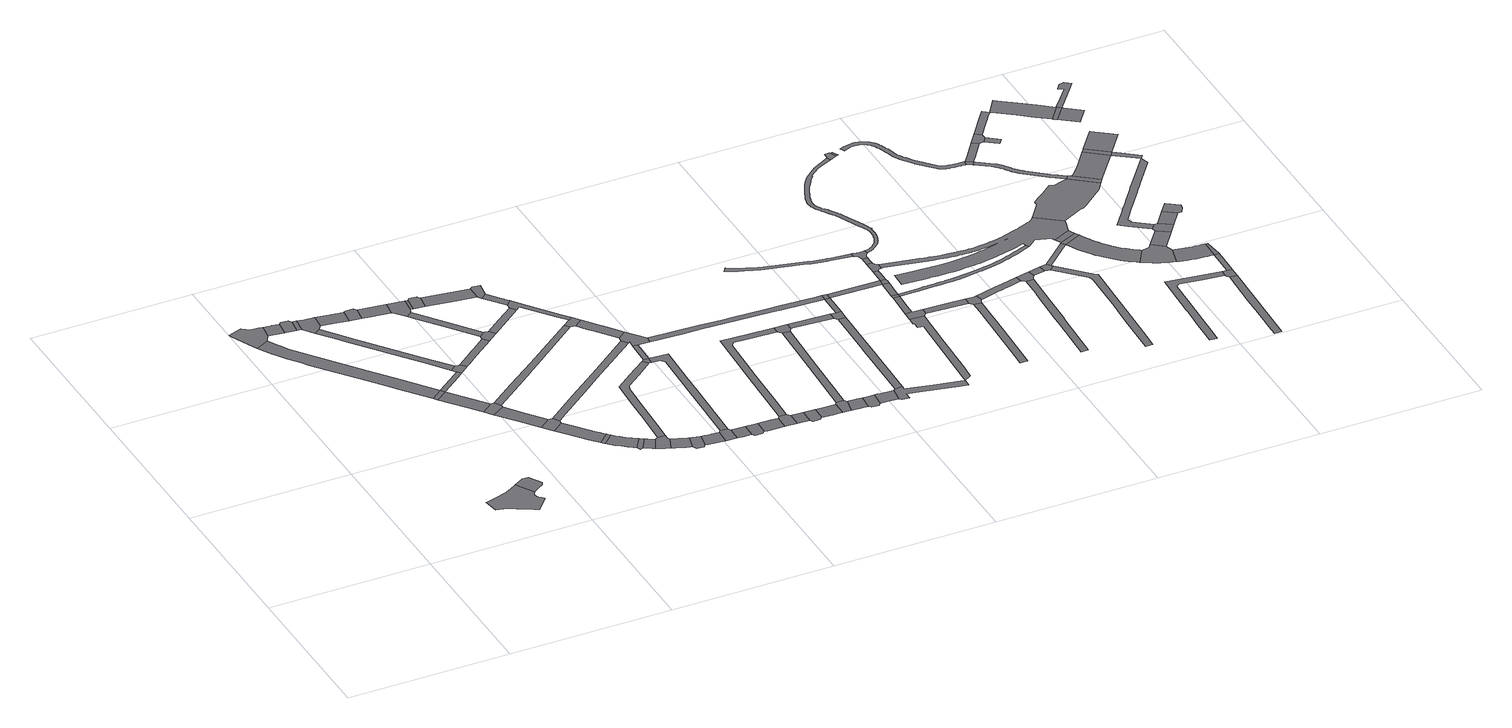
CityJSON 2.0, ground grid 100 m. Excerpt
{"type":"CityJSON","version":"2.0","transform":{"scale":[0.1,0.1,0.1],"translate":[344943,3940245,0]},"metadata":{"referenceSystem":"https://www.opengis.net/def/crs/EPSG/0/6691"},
"CityObjects":{
"road1":{"type":"Road","geometry":[{"type":"MultiSurface","lod":"1","boundaries":[[[0,1,2,3,4,5,6,7,8,9,10,11,12,13,14,15,16,17,18,19,20,21,22,23,24,25,26,27,28,29,30,31,32,33,34,35,36,37,38,39,40,41,42,43,44,45,46,47,48,49,50,51,52,53]]]}]},
"road2":{"type":"Road","geometry":[{"type":"MultiSurface","lod":"1","boundaries":[[[54,55,56,57,58,59,60,61,62,63,64,65,66]]]}]},
"road3":{"type":"Road","attributes":{"RoadStructureAttribute.sectionType":"1"},"geometry":[{"type":"MultiSurface","lod":"1","boundaries":[[[67,68,46,45,69,70,71]]]}]},
"road4":{"type":"Road","attributes":{"RoadStructureAttribute.sectionType":"1"},"geometry":[{"type":"MultiSurface","lod":"1","boundaries":[[[72,73,66,65,74,75]]]}]},
"road5":{"type":"Road","attributes":{"RoadStructureAttribute.sectionType":"1"},"geometry":[{"type":"MultiSurface","lod":"1","boundaries":[[[76,77,78,79,80,81,82,83,84,85,86,64,63,87,88,89,90,91,92,93,94,95,96,97,98,99,100,101]]]}]},
"road6":{"type":"Road","geometry":[{"type":"MultiSurface","lod":"1","boundaries":[[[102,103,75,74,104,105,106]]]}]},
"road7":{"type":"Road","attributes":{"RoadStructureAttribute.sectionType":"1"},"geometry":[{"type":"MultiSurface","lod":"1","boundaries":[[[105,107,108,106]]]}]},
"road8":{"type":"Road","geometry":[{"type":"MultiSurface","lod":"1","boundaries":[[[107,109,110,111,112,113,114,108]]]}]},
"road9":{"type":"Road","geometry":[{"type":"MultiSurface","lod":"1","boundaries":[[[101,100,115,116]]]}]},
"road10":{"type":"Road","attributes":{"RoadStructureAttribute.sectionType":"1"},"geometry":[{"type":"MultiSurface","lod":"1","boundaries":[[[115,117,118,119,120,116]]]}]},
"road11":{"type":"Road","attributes":{"RoadStructureAttribute.sectionType":"1"},"geometry":[{"type":"MultiSurface","lod":"1","boundaries":[[[121,122,113,112,123,124]]]}]},
"road12":{"type":"Road","attributes":{"RoadStructureAttribute.sectionType":"1"},"geometry":[{"type":"MultiSurface","lod":"1","boundaries":[[[125,126,127,128,129,130,131,132,133,134,135,136,137,110,109]]]}]},
"road13":{"type":"Road","geometry":[{"type":"MultiSurface","lod":"1","boundaries":[[[119,118,138,139,140,141]]]}]},
"road14":{"type":"Road","attributes":{"RoadStructureAttribute.sectionType":"1"},"geometry":[{"type":"MultiSurface","lod":"1","boundaries":[[[142,101,116,143,144,145,146]]]}]},
"road15":{"type":"Road","attributes":{"RoadStructureAttribute.sectionType":"1"},"geometry":[{"type":"MultiSurface","lod":"1","boundaries":[[[138,147,148,149,150,139]]]}]},
"road16":{"type":"Road","geometry":[{"type":"MultiSurface","lod":"1","boundaries":[[[151,152,121,124,153,154]]]}]},
"road17":{"type":"Road","geometry":[{"type":"MultiSurface","lod":"1","boundaries":[[[155,156,149,148,157,158,159]]]}]},
"road18":{"type":"Road","geometry":[{"type":"MultiSurface","lod":"1","boundaries":[[[145,160,161,162,163,131,130,146]]]}]},
"road19":{"type":"Road","attributes":{"RoadStructureAttribute.sectionType":"1"},"geometry":[{"type":"MultiSurface","lod":"1","boundaries":[[[153,164,165,166,167,154]]]}]},
"road20":{"type":"Road","attributes":{"RoadStructureAttribute.sectionType":"1"},"geometry":[{"type":"MultiSurface","lod":"1","boundaries":[[[158,168,169,170,171,172,173,174,175,176,177,178,179,180,181,182,159]]]}]},
"road21":{"type":"Road","geometry":[{"type":"MultiSurface","lod":"1","boundaries":[[[174,183,184,185,186,175]]]}]},
"road22":{"type":"Road","geometry":[{"type":"MultiSurface","lod":"1","boundaries":[[[187,188,166,165,189,190,191]]]}]},
"road23":{"type":"Road","attributes":{"RoadStructureAttribute.sectionType":"1"},"geometry":[{"type":"MultiSurface","lod":"1","boundaries":[[[184,192,193,194,195,196,197,198,199,200,201,202,203,204,185]]]}]},
"road24":{"type":"Road","attributes":{"RoadStructureAttribute.sectionType":"1"},"geometry":[{"type":"MultiSurface","lod":"1","boundaries":[[[161,205,206,207,208,209,210,211,212,213,162]]]}]},
"road25":{"type":"Road","attributes":{"RoadStructureAttribute.sectionType":"1"},"geometry":[{"type":"MultiSurface","lod":"1","boundaries":[[[214,188,187,215]]]}]},
"road26":{"type":"Road","geometry":[{"type":"MultiSurface","lod":"1","boundaries":[[[216,217,218,198,197,219,220]]]}]},
"road27":{"type":"Road","attributes":{"RoadStructureAttribute.sectionType":"1"},"geometry":[{"type":"MultiSurface","lod":"1","boundaries":[[[190,221,222,223,224,225,226,227,191]]]}]},
"road28":{"type":"Road","attributes":{"RoadStructureAttribute.sectionType":"1"},"geometry":[{"type":"MultiSurface","lod":"1","boundaries":[[[228,229,230,231,232,217,216]]]}]},
"road29":{"type":"Road","geometry":[{"type":"MultiSurface","lod":"1","boundaries":[[[233,234,235,236,237,238,239,214,215]]]}]},
"road30":{"type":"Road","geometry":[{"type":"MultiSurface","lod":"1","boundaries":[[[240,241,242,231,230,243,244,245,246,247]]]}]},
"road31":{"type":"Road","attributes":{"RoadStructureAttribute.sectionType":"1"},"geometry":[{"type":"MultiSurface","lod":"1","boundaries":[[[248,249,250,251,252,253,254,255,256,141,140]]]}]},
"road32":{"type":"Road","geometry":[{"type":"MultiSurface","lod":"1","boundaries":[[[257,224,223,210,209,258,259,260]]]}]},
"road33":{"type":"Road","attributes":{"RoadStructureAttribute.sectionType":"1"},"geometry":[{"type":"MultiSurface","lod":"1","boundaries":[[[246,261,262,263,264,265,266,267,268,269,270,271,247]]]}]},
"road34":{"type":"Road","attributes":{"RoadStructureAttribute.sectionType":"1"},"geometry":[{"type":"MultiSurface","lod":"1","boundaries":[[[272,235,234,273,274,275]]]}]},
"road35":{"type":"Road","attributes":{"RoadStructureAttribute.sectionType":"1"},"geometry":[{"type":"MultiSurface","lod":"1","boundaries":[[[276,277,278,279,280,156,155,281,282,283,284,285,286,287,288,289]]]}]},
"road36":{"type":"Road","geometry":[{"type":"MultiSurface","lod":"1","boundaries":[[[265,290,291,292,293,294,295,296,266]]]}]},
"road37":{"type":"Road","attributes":{"RoadStructureAttribute.sectionType":"1"},"geometry":[{"type":"MultiSurface","lod":"1","boundaries":[[[259,297,298,299,260]]]}]},
"road38":{"type":"Road","attributes":{"RoadStructureAttribute.sectionType":"1"},"geometry":[{"type":"MultiSurface","lod":"1","boundaries":[[[300,301,302,303,304,294,293,305,306,307,308,309,310]]]}]},
"road39":{"type":"Road","attributes":{"RoadStructureAttribute.sectionType":"1"},"geometry":[{"type":"MultiSurface","lod":"1","boundaries":[[[311,312,313,314,315,316,317,242,241,318,319,320,321,322,323,324]]]}]},
"road40":{"type":"Road","geometry":[{"type":"MultiSurface","lod":"1","boundaries":[[[274,325,326,327,328,275]]]}]},
"road41":{"type":"Road","geometry":[{"type":"MultiSurface","lod":"1","boundaries":[[[329,330,331,332,326,325,333,334,335]]]}]},
"road42":{"type":"Road","geometry":[{"type":"MultiSurface","lod":"1","boundaries":[[[336,337,338,300,310,339]]]}]},
"road43":{"type":"Road","attributes":{"RoadStructureAttribute.sectionType":"1"},"geometry":[{"type":"MultiSurface","lod":"1","boundaries":[[[340,341,342,343,336,339]]]}]},
"road44":{"type":"Road","attributes":{"RoadStructureAttribute.sectionType":"1"},"geometry":[{"type":"MultiSurface","lod":"1","boundaries":[[[298,297,344,345,346,347,348,349,329,335]]]}]},
"road45":{"type":"Road","geometry":[{"type":"MultiSurface","lod":"1","boundaries":[[[350,347,346,253,252,351]]]}]},
"road46":{"type":"Road","attributes":{"RoadStructureAttribute.sectionType":"1"},"geometry":[{"type":"MultiSurface","lod":"1","boundaries":[[[352,353,354,355,338,337,356,357,358,359,360]]]}]},
"road47":{"type":"Road","geometry":[{"type":"MultiSurface","lod":"1","boundaries":[[[361,362,363,342,341,364]]]}]},
"road48":{"type":"Road","geometry":[{"type":"MultiSurface","lod":"1","boundaries":[[[360,359,365,311,324]]]}]},
"road49":{"type":"Road","attributes":{"RoadStructureAttribute.sectionType":"1"},"geometry":[{"type":"MultiSurface","lod":"1","boundaries":[[[366,367,368,369,370,371,372,350,351]]]}]},
"road50":{"type":"Road","attributes":{"RoadStructureAttribute.sectionType":"1"},"geometry":[{"type":"MultiSurface","lod":"1","boundaries":[[[373,374,375,365,359]]]}]},
"road51":{"type":"Road","attributes":{"RoadStructureAttribute.sectionType":"1"},"geometry":[{"type":"MultiSurface","lod":"1","boundaries":[[[376,377,378,379,363,362]]]}]},
"road52":{"type":"Road","geometry":[{"type":"MultiSurface","lod":"1","boundaries":[[[288,380,374,373,381,382,369,368,289]]]}]},
"road53":{"type":"Road","geometry":[{"type":"MultiSurface","lod":"1","boundaries":[[[378,377,383,384,385,386]]]}]},
"road54":{"type":"Road","attributes":{"RoadStructureAttribute.sectionType":"1"},"geometry":[{"type":"MultiSurface","lod":"1","boundaries":[[[387,384,383,388]]]}]},
"road55":{"type":"Road","geometry":[{"type":"MultiSurface","lod":"1","boundaries":[[[389,387,388,390,391,392]]]}]},
"road56":{"type":"Road","attributes":{"RoadStructureAttribute.sectionType":"1"},"geometry":[{"type":"MultiSurface","lod":"1","boundaries":[[[393,394,395,396,397,398,389,392]]]}]},
"road57":{"type":"Road","attributes":{"RoadStructureAttribute.sectionType":"1"},"geometry":[{"type":"MultiSurface","lod":"1","boundaries":[[[385,399,400,401,402,403,404,405,406,407,408,409,386]]]}]},
"road58":{"type":"Road","attributes":{"RoadStructureAttribute.sectionType":"1"},"geometry":[{"type":"MultiSurface","lod":"1","boundaries":[[[396,395,410,411,412,413,414]]]}]},
"road59":{"type":"Road","geometry":[{"type":"MultiSurface","lod":"1","boundaries":[[[415,416,417,412,411,418,419,420,421,422]]]}]},
"road60":{"type":"Road","attributes":{"RoadStructureAttribute.sectionType":"1"},"geometry":[{"type":"MultiSurface","lod":"1","boundaries":[[[413,423,424,425,426,414]]]}]},
"road61":{"type":"Road","geometry":[{"type":"MultiSurface","lod":"1","boundaries":[[[427,428,429,422,421,430,431]]]}]},
"road62":{"type":"Road","geometry":[{"type":"MultiSurface","lod":"1","boundaries":[[[432,433,434,435,436,437,438,382,381,439,440,441,442,443,444,445]]]}]},
"road63":{"type":"Road","geometry":[{"type":"MultiSurface","lod":"1","boundaries":[[[446,447,448,449,450,428,427,451,452,453,454,455,456]]]}]},
"road64":{"type":"Road","geometry":[{"type":"MultiSurface","lod":"1","boundaries":[[[405,404,425,424,457,458]]]}]},
"road65":{"type":"Road","attributes":{"RoadStructureAttribute.sectionType":"1"},"geometry":[{"type":"MultiSurface","lod":"1","boundaries":[[[459,458,457,460,461,462]]]}]},
"road66":{"type":"Road","attributes":{"RoadStructureAttribute.sectionType":"1"},"geometry":[{"type":"MultiSurface","lod":"1","boundaries":[[[463,464,465,466,467,468,469,470,471]]]}]},
"road67":{"type":"Road","attributes":{"RoadStructureAttribute.sectionType":"1"},"geometry":[{"type":"MultiSurface","lod":"1","boundaries":[[[472,473,474,475,476,467,466,456,455,477,478,479,480,481,482,483]]]}]},
"road68":{"type":"Road","geometry":[{"type":"MultiSurface","lod":"1","boundaries":[[[461,471,470,484,485,462]]]}]},
"road69":{"type":"Road","geometry":[{"type":"MultiSurface","lod":"1","boundaries":[[[444,486,487,445]]]}]},
"road70":{"type":"Road","attributes":{"RoadStructureAttribute.sectionType":"1"},"geometry":[{"type":"MultiSurface","lod":"1","boundaries":[[[488,489,490,491,492,493,494,495,496,497,498,499,500,501,502,503,504,505,506,507,508,509,510,511,512,513,514,515,516,517,518,519,520,521,522,523,524,525,526,527,528,529,530,531,532]]]}]},
"road71":{"type":"Road","attributes":{"RoadStructureAttribute.sectionType":"1"},"geometry":[{"type":"MultiSurface","lod":"1","boundaries":[[[533,534,535,536,537,538,539,540,472,541,542,543,544,545]]]}]},
"road72":{"type":"Road","attributes":{"RoadStructureAttribute.sectionType":"1"},"geometry":[{"type":"MultiSurface","lod":"1","boundaries":[[[484,486,546,547,548,549,550,487,486,444,485]]]}]},
"road73":{"type":"Road","geometry":[{"type":"MultiSurface","lod":"1","boundaries":[[[551,552,545,544,553,554,555,556,557]]]}]},
"road74":{"type":"Road","attributes":{"RoadStructureAttribute.sectionType":"1"},"geometry":[{"type":"MultiSurface","lod":"1","boundaries":[[[558,559,560,561,557,556]]]}]},
"road75":{"type":"Road","geometry":[{"type":"MultiSurface","lod":"1","boundaries":[[[562,560,559,563]]]}]},
"road76":{"type":"Road","attributes":{"RoadStructureAttribute.sectionType":"1"},"geometry":[{"type":"MultiSurface","lod":"1","boundaries":[[[564,548,562,563]]]}]},
"road77":{"type":"Road","geometry":[{"type":"MultiSurface","lod":"1","boundaries":[[[549,548,564,565,566]]]}]},
"road78":{"type":"Road","attributes":{"RoadStructureAttribute.sectionType":"1"},"geometry":[{"type":"MultiSurface","lod":"1","boundaries":[[[567,568,569,549,566]]]}]},
"road79":{"type":"Road","geometry":[{"type":"MultiSurface","lod":"1","boundaries":[[[570,571,572,573,569,568,574,575,576,577,578,579,580,581,582,583]]]}]},
"road80":{"type":"Road","attributes":{"RoadStructureAttribute.sectionType":"1"},"geometry":[{"type":"MultiSurface","lod":"1","boundaries":[[[584,583,582,585,586,587,588]]]}]},
"road81":{"type":"Road","attributes":{"RoadStructureAttribute.sectionType":"1"},"geometry":[{"type":"MultiSurface","lod":"1","boundaries":[[[589,554,553,590,591,592,593]]]}]},
"road82":{"type":"Road","geometry":[{"type":"MultiSurface","lod":"1","boundaries":[[[587,594,595,596,597,598,599,600,601,602,603,604,605,606,607,608,609,610,611,612,613,614,615,488,532,616,617,618,588]]]}]},
"road83":{"type":"Road","attributes":{"RoadStructureAttribute.sectionType":"1"},"geometry":[{"type":"MultiSurface","lod":"1","boundaries":[[[619,620,621,622,623,624,625,626]]]}]},
"road84":{"type":"Road","geometry":[{"type":"MultiSurface","lod":"1","boundaries":[[[627,628,593,592,621,620,629,630]]]}]},
"road85":{"type":"Road","attributes":{"RoadStructureAttribute.sectionType":"1"},"geometry":[{"type":"MultiSurface","lod":"1","boundaries":[[[598,631,632,633,634,635,636,637,638,639,640,641,642,643,644,645,646,647,648,649,650,651,652,653,654,655,656,657,658,659,660,661,662,663,664,665,666,667,668,669,670,671,672,673,674,675,676,677,678,679,680,681,682,683,684,685,686,687,688,689,690,691,692,693,694,695,696,697,698,699,700,701,702,703,704,705,706,707,708,709,710,711,712,713,714,715,716,717,718,719,720,721,722,723,724,725,726,727,728,729,730,731,732,733,734,735,736,737,738,739,740,741,742,743,744,745,746,747,748,749,750,751,752,753,754,755,756,757,758,759,760,761,762,763,764,765,766,767,768,769,770,771,772,773,774,775,776,777,778,779,780,781,782,783,784,785,786,787,788,789,599]]]}]},
"road86":{"type":"Road","attributes":{"RoadStructureAttribute.sectionType":"1"},"geometry":[{"type":"MultiSurface","lod":"1","boundaries":[[[559,790,791,792,793,794,795,796,797,798,799,800,801,802,803,804,805,806,807,808,809,810,811,812,813,814,815,816,817,818,819,820,821,822,823,824,825,826,827,828,829,830,831,832,833,834,835,836,837,838,839,840,841,842,843,844,845,846,847,848,563]]]}]},
"road87":{"type":"Road","attributes":{"RoadStructureAttribute.sectionType":"1"},"geometry":[{"type":"MultiSurface","lod":"1","boundaries":[[[849,850,851,852,853,854,855,856,857,858,627,630]]]}]},
"road88":{"type":"Road","attributes":{"RoadStructureAttribute.sectionType":"1"},"geometry":[{"type":"MultiSurface","lod":"1","boundaries":[[[859,860,861,862,863,864,865,866,867,868,869,870,871]]]}]},
"road89":{"type":"Road","geometry":[{"type":"MultiSurface","lod":"1","boundaries":[[[872,873,874,875,876,877,878,879,880,881,882,883,884,885,886,887,888,889,890,891,892,893,894,895,896,897,898,899,900,901,902,903,904,905,906,907,908,909,910,911,912,913,914,915,916,917,577,576,918,919,920,921,922,923,924,925,926,927,928,929,930,931,932,933,934,935,936,937,938,939,940,941,942,943,944,945,946,947,948,949,950,951,952,953,954,955,956,957,958,959,960,961,962,963,964,965,966,967,968,969,970,971,972,973,974,975,976,977,978,979,980,981,982,983,984,985,986,987,988,989,990,991,992,993,994,995,996,997,998,999,1000,1001,820,819,1002,1003,1004,1005,1006,1007,1008,1009]]]}]},
"road90":{"type":"Road","geometry":[{"type":"MultiSurface","lod":"1","boundaries":[[[1010,855,854,871,870,1011,1012]]]}]},
"road91":{"type":"Road","geometry":[{"type":"MultiSurface","lod":"1","boundaries":[[[1013,1014,1015,1016,1017,1018,1019,1020,1021,1022,1023,1024,1025,704,703,1026,1027,1028,1029,1030]]]}]},
"road92":{"type":"Road","attributes":{"RoadStructureAttribute.sectionType":"1"},"geometry":[{"type":"MultiSurface","lod":"1","boundaries":[[[1026,1031,1032,1033,1027]]]}]},
"road93":{"type":"Road","attributes":{"RoadStructureAttribute.sectionType":"1"},"geometry":[{"type":"MultiSurface","lod":"1","boundaries":[[[1034,1035,1010,1012]]]}]},
"road94":{"type":"Road","attributes":{"RoadStructureAttribute.sectionType":"1"},"geometry":[{"type":"MultiSurface","lod":"1","boundaries":[[[1036,1037,1038,1039,1040,1041,1042,1043,1044,1045,1046,1047,1048,1049,1050,1051,1052,1053]]]}]},
"road95":{"type":"Road","geometry":[{"type":"MultiSurface","lod":"1","boundaries":[[[1035,1034,1043,1042,1054,1055]]]}]},
"road96":{"type":"Road","attributes":{"RoadStructureAttribute.sectionType":"1"},"geometry":[{"type":"MultiSurface","lod":"1","boundaries":[[[1056,1057,1055,1054,1058]]]}]},
"road97":{"type":"Road","attributes":{"RoadStructureAttribute.sectionType":"1"},"geometry":[{"type":"MultiSurface","lod":"1","boundaries":[[[1059,1060,1061,1062,1063,1064,1065,1066,1067,1068,1069,1070,1071,1072,1073,1074,1075,1076,1077,1078,1079,1080,1081,1082,1083,1084,1085,1086,1087,1088,1089,1090,1091,1092,1093,1094,1095,1096,1097,1098,1099,1100,1101,1102,1103,1104,1105,1106,1107,1108,1109,1110,1111,1112,1113,1114,1115,1116,1117,1118,1119,1120,1121,1122,1123,1124,1125,1126,1127,1128,1129,1130,1131,1132,1133,1134,1135,1136,1137,1138,1139,1140,1141,1142,1143,1144,1145,1146,1147,1148,1149,1150,1151,1152,1153,1154,1155,1156,1157,1158,1159,1160,1161,1162,1163,1164,1165,1166,1167,1168,1169,1170,1171,1172,1173,1174,1175]]]}]},
"road98":{"type":"Road","attributes":{"RoadStructureAttribute.sectionType":"1"},"geometry":[{"type":"MultiSurface","lod":"1","boundaries":[[[1007,1006,1176,1177]]]}]},
"road99":{"type":"Road","geometry":[{"type":"MultiSurface","lod":"1","boundaries":[[[1176,1056,1058,1178,1177]]]}]},
"road100":{"type":"Road","attributes":{"RoadStructureAttribute.sectionType":"1"},"geometry":[{"type":"MultiSurface","lod":"1","boundaries":[[[1179,1180,1181,1182,1183,1184,1185,1186,1187,1188,1189,1190,1191,1192,1193,1194,1195,1196,1197,1198,1199,1200,1201,1202,1203,1204,1205,1206,1207,1178,1058]]]}]},
"road101":{"type":"Road","geometry":[{"type":"MultiSurface","lod":"1","boundaries":[[[1208,1209,1210,1211,1059,1175]]]}]},
"road102":{"type":"Road","attributes":{"RoadStructureAttribute.sectionType":"1"},"geometry":[{"type":"MultiSurface","lod":"1","boundaries":[[[1212,1213,1214,1215,1216,1217,1218,1219,1220,1221,1222,1223,1224,1225,1226,1227]]]}]},
"road103":{"type":"Road","attributes":{"RoadStructureAttribute.sectionType":"1"},"geometry":[{"type":"MultiSurface","lod":"1","boundaries":[[[1228,1229,1230,1231,1211,1210]]]}]},
"road104":{"type":"Road","geometry":[{"type":"MultiSurface","lod":"1","boundaries":[[[1232,1193,1192,1233,1234,1235,1236,1237,1238,1239,1240,1241]]]}]},
"road105":{"type":"Road","attributes":{"RoadStructureAttribute.sectionType":"1"},"geometry":[{"type":"MultiSurface","lod":"1","boundaries":[[[1242,1243,1244,1245,1246,1247,1248,1249,1250,1251,1252,1253,1254,1255,1256,1257,1258,1259,1260,1261,1262,1263,1264,1265,1266,1267,872,1009]]]}]},
"road106":{"type":"Road","attributes":{"RoadStructureAttribute.sectionType":"1"},"geometry":[{"type":"MultiSurface","lod":"1","boundaries":[[[1209,1268,1269,1270,1271,1272,1273,1274,1275,1276,1277,1278,1279,1280,1281,1282,1283,1284,1285,1286,1287,1288,1289,1290,1291,1292,1293,1294,1295,1252,1296,1297,1298,1299,1300,1301,1302,1303,1304,1305,1306,1307,1308,1309,1310,1311,1312,1313,1314,1315,1316,1317,1318,1319,1320,1321,1322,1323,1324,1210]]]}]},
"road107":{"type":"Road","geometry":[{"type":"MultiSurface","lod":"1","boundaries":[[[1325,1326,1327,1328,1329,1230,1229]]]}]},
"road108":{"type":"Road","attributes":{"RoadStructureAttribute.sectionType":"1"},"geometry":[{"type":"MultiSurface","lod":"1","boundaries":[[[1330,1331,1332,1333,1334,1335,1336,1337]]]}]},
"road109":{"type":"Road","geometry":[{"type":"MultiSurface","lod":"1","boundaries":[[[1338,1339,1340,1341,1342,1326,1325]]]}]},
"road110":{"type":"Road","attributes":{"RoadStructureAttribute.sectionType":"1"},"geometry":[{"type":"MultiSurface","lod":"1","boundaries":[[[1240,1343,1344,1241]]]}]},
"road111":{"type":"Road","attributes":{"RoadStructureAttribute.sectionType":"1"},"geometry":[{"type":"MultiSurface","lod":"1","boundaries":[[[1345,1346,1347,1348,1349,1350,1351,1352,1353,1354,1355,1356,1357,1358,1359,1360,1361,1362,1363,1364,1365,1366,1367,1239,1238]]]}]},
"road112":{"type":"Road","geometry":[{"type":"MultiSurface","lod":"1","boundaries":[[[1212,1227,1368,1333,1332,1369,1370]]]}]},
"road113":{"type":"Road","attributes":{"RoadStructureAttribute.sectionType":"1"},"geometry":[{"type":"MultiSurface","lod":"1","boundaries":[[[1371,1372,1328,1327,1373,1374,1375,1376,1377,1378,1379]]]}]},
"road114":{"type":"Road","geometry":[{"type":"MultiSurface","lod":"1","boundaries":[[[1344,1343,1380,1381,1382,1383]]]}]},
"road115":{"type":"Road","geometry":[{"type":"MultiSurface","lod":"1","boundaries":[[[1384,1385,1296,1252,1251]]]}]},
"road116":{"type":"Road","attributes":{"RoadStructureAttribute.sectionType":"1"},"geometry":[{"type":"MultiSurface","lod":"1","boundaries":[[[1356,1370,1369,1386,1387]]]}]},
"road117":{"type":"Road","geometry":[{"type":"MultiSurface","lod":"1","boundaries":[[[1388,1357,1356,1387]]]}]},
"road118":{"type":"Road","attributes":{"RoadStructureAttribute.sectionType":"1"},"geometry":[{"type":"MultiSurface","lod":"1","boundaries":[[[1380,1389,1390,1381]]]}]},
"road119":{"type":"Road","attributes":{"RoadStructureAttribute.sectionType":"1"},"geometry":[{"type":"MultiSurface","lod":"1","boundaries":[[[1382,1391,1392,1393,1394,1395,1396,1397,1398,1399,1400,1401,1402,1403,1404,1405,1406,1407,1408,1409,1410,1411,1412,1413,1414,1415,1416,1383]]]}]},
"road120":{"type":"Road","attributes":{"RoadStructureAttribute.sectionType":"1"},"geometry":[{"type":"MultiSurface","lod":"1","boundaries":[[[1417,1418,1419,1420,1421,1422,1423,1424,1425,1385,1384]]]}]},
"road121":{"type":"Road","geometry":[{"type":"MultiSurface","lod":"1","boundaries":[[[1389,1426,1427,1428,1429,1390]]]}]},
"road122":{"type":"Road","attributes":{"RoadStructureAttribute.sectionType":"1"},"geometry":[{"type":"MultiSurface","lod":"1","boundaries":[[[1378,1430,1431,1432,1433,1434,1435,1436,1437,1438,1439]]]}]},
"road123":{"type":"Road","geometry":[{"type":"MultiSurface","lod":"1","boundaries":[[[1440,1419,1418,1441,1442,1443]]]}]},
"road124":{"type":"Road","attributes":{"RoadStructureAttribute.sectionType":"1"},"geometry":[{"type":"MultiSurface","lod":"1","boundaries":[[[1444,1445,1443,1442,1446,1447]]]}]},
"road125":{"type":"Road","attributes":{"RoadStructureAttribute.sectionType":"1"},"geometry":[{"type":"MultiSurface","lod":"1","boundaries":[[[1448,1442,1441,1404,1449]]]}]},
"road126":{"type":"Road","geometry":[{"type":"MultiSurface","lod":"1","boundaries":[[[1450,1435,1434,1451,1452,1453]]]}]},
"road127":{"type":"Road","attributes":{"RoadStructureAttribute.sectionType":"1"},"geometry":[{"type":"MultiSurface","lod":"1","boundaries":[[[1452,1454,1455,1456,1453]]]}]},
"road128":{"type":"Road","geometry":[{"type":"MultiSurface","lod":"1","boundaries":[[[1457,1458,1459,1460,1461,1462,1463,1464,1465,1450,1453]]]}]}
},
"vertices":[
[563,327,0],[570,327,0],[576,326,0],[583,325,0],[590,324,0],[596,322,0],[602,321,0],[608,319,0],[614,317,0],[621,314,0],[627,312,0],[633,309,0],[639,306,0],[648,302,0],[657,297,0],[666,291,0],[675,286,0],[761,238,0],[785,223,0],[862,310,0],[861,310,0],[855,316,0],[850,321,0],[844,326,0],[839,331,0],[836,334,0],[833,338,0],[832,339,0],[831,340,0],[829,342,0],[828,344,0],[827,347,0],[826,350,0],[825,353,0],[824,358,0],[823,362,0],[822,365,0],[822,367,0],[822,369,0],[823,372,0],[824,376,0],[825,378,0],[827,382,0],[830,386,0],[835,391,0],[838,395,0],[771,503,0],[730,478,0],[719,473,0],[693,458,0],[679,453,0],[629,437,0],[566,420,0],[551,418,0],
[183,2537,0],[133,2543,0],[90,2572,0],[5,2543,0],[11,2524,0],[26,2487,0],[42,2451,0],[59,2415,0],[77,2381,0],[88,2358,0],[168,2400,0],[194,2444,0],[206,2534,0],
[867,539,0],[834,542,0],[879,421,0],[906,438,0],[918,461,0],
[260,2526,0],[257,2527,0],[291,2431,0],[303,2521,0],
[674,1714,0],[669,1720,0],[532,1895,0],[345,2135,0],[317,2171,0],[290,2207,0],[263,2244,0],[238,2280,0],[216,2314,0],[196,2350,0],[176,2385,0],[96,2343,0],[118,2305,0],[122,2297,0],[140,2267,0],[142,2264,0],[163,2231,0],[190,2191,0],[218,2154,0],[245,2117,0],[273,2080,0],[495,1796,0],[566,1706,0],[607,1654,0],[743,1478,0],[814,1534,0],
[361,2527,0],[317,2535,0],[320,2428,0],[363,2422,0],[375,2511,0],
[390,2418,0],[402,2507,0],
[442,2351,0],[477,2379,0],[479,2380,0],[498,2404,0],[509,2493,0],[447,2501,0],
[760,1456,0],[833,1510,0],
[870,1316,0],[934,1235,0],[1005,1290,0],[897,1428,0],
[677,2471,0],[577,2484,0],[577,2393,0],[665,2382,0],
[508,2267,0],[575,2180,0],[687,2036,0],[779,1917,0],[851,1825,0],[956,1689,0],[992,1717,0],[968,1747,0],[866,1878,0],[735,2048,0],[616,2201,0],[576,2252,0],[480,2376,0],
[972,1186,0],[1050,1232,0],[1052,1252,0],[1026,1290,0],
[954,1643,0],[954,1605,0],[975,1622,0],[996,1638,0],[977,1662,0],
[1068,1063,0],[1153,955,0],[1223,1010,0],[1137,1121,0],
[737,2477,0],[692,2481,0],[739,2372,0],[751,2461,0],
[1274,972,0],[1248,1008,0],[1166,939,0],[1203,893,0],[1273,949,0],
[1037,1670,0],[1053,1683,0],[1022,1716,0],[1014,1716,0],
[790,2365,0],[910,2349,0],[922,2438,0],[753,2461,0],
[1264,818,0],[1285,791,0],[1307,763,0],[1330,735,0],[1354,708,0],[1375,684,0],[1383,677,0],[1448,738,0],[1442,745,0],[1422,767,0],[1399,793,0],[1378,819,0],[1377,820,0],[1356,847,0],[1334,874,0],
[1398,657,0],[1402,657,0],[1466,720,0],[1462,724,0],
[1019,2335,0],[1031,2424,0],[919,2345,0],[972,2278,0],[1007,2305,0],
[1420,638,0],[1444,616,0],[1471,593,0],[1498,572,0],[1526,552,0],[1540,543,0],[1590,618,0],[1578,626,0],[1557,640,0],[1552,644,0],[1528,663,0],[1504,683,0],[1482,703,0],
[1058,1687,0],[1075,1700,0],[1144,1755,0],[1192,1792,0],[1277,1859,0],[1249,1894,0],[1160,1824,0],[1138,1807,0],[1098,1775,0],
[1048,2421,0],[1037,2332,0],
[1569,524,0],[1616,601,0],[1604,608,0],[1542,537,0],[1551,516,0],
[997,2246,0],[1091,2126,0],[1250,1923,0],[1286,1950,0],[1142,2134,0],[1141,2136,0],[1023,2286,0],
[1585,514,0],[1616,497,0],[1628,491,0],[1669,571,0],[1630,592,0],
[1051,2330,0],[1108,2323,0],[1119,2412,0],[1110,2423,0],[1106,2428,0],[1106,2429,0],[1062,2435,0],
[1734,552,0],[1735,581,0],[1690,584,0],[1647,482,0],[1678,467,0],[1705,455,0],[1707,454,0],[1740,538,0],
[1224,1383,0],[1342,1473,0],[1359,1487,0],[1408,1525,0],[1739,1786,0],[1716,1815,0],[1383,1561,0],[1320,1513,0],[1191,1415,0],
[1290,1950,0],[1293,1871,0],[1342,1910,0],[1315,1946,0],
[1732,445,0],[1759,434,0],[1787,425,0],[1813,418,0],[1821,415,0],[1845,502,0],[1838,504,0],[1818,510,0],[1814,511,0],[1789,520,0],[1764,529,0],
[1295,2389,0],[1290,2299,0],[1408,2283,0],[1409,2374,0],
[1926,1534,0],[1642,1314,0],[1589,1273,0],[1543,1237,0],[1450,1165,0],[1329,1014,0],[1483,1134,0],[1557,1191,0],[1616,1237,0],[1684,1290,0],[1781,1365,0],[1826,1400,0],[1960,1503,0],[1933,1539,0],
[1833,395,0],[1833,387,0],[1878,385,0],[1893,398,0],[1909,488,0],[1885,492,0],[1861,498,0],
[1549,2072,0],[1521,2107,0],[1415,2025,0],
[2017,476,0],[1972,480,0],[1956,481,0],[1951,482,0],[1930,484,0],[1911,395,0],[1939,392,0],[1967,390,0],[1968,389,0],[1995,386,0],[2013,386,0],
[1947,1304,0],[1824,1211,0],[1720,1131,0],[1718,1102,0],[1710,958,0],[1701,792,0],[1698,735,0],[1741,695,0],[1754,935,0],[1760,1047,0],[1762,1087,0],[1774,1116,0],[1867,1186,0],[1974,1269,0],
[1425,2261,0],[1461,2289,0],[1473,2378,0],[1428,2384,0],
[1553,2171,0],[1533,2196,0],[1531,2199,0],[1514,2221,0],[1479,2192,0],[1492,2175,0],[1521,2138,0],
[2086,473,0],[2074,488,0],[2029,491,0],[2082,383,0],
[2114,381,0],[2171,379,0],[2175,469,0],[2138,470,0],
[1575,2093,0],[1723,1902,0],[1763,1851,0],[1787,1869,0],[1750,1916,0],[1599,2111,0],
[1822,1823,0],[1769,1782,0],
[2041,1266,0],[2060,1242,0],[2053,1081,0],[2046,895,0],[2091,907,0],[2097,1056,0],[2108,1308,0],[1990,1313,0],[1988,1268,0],
[2229,363,0],[2245,376,0],[2249,465,0],[2184,364,0],
[1960,1314,0],
[1814,1724,0],[1838,1693,0],[1934,1569,0],[1987,1610,0],[1908,1713,0],[1889,1737,0],[1863,1770,0],
[1997,1463,0],[1967,1464,0],[1966,1448,0],
[2265,375,0],[2368,370,0],[2372,460,0],[2327,462,0],
[1970,1511,0],[2071,1460,0],[2073,1500,0],
[2443,367,0],[2447,457,0],[2430,477,0],[2385,475,0],
[2524,453,0],[2520,363,0],
[2597,450,0],[2533,349,0],[2578,347,0],[2593,360,0],
[2662,357,0],[2692,356,0],[2719,355,0],[2720,445,0],[2696,446,0],[2650,448,0],
[2437,617,0],[2449,897,0],[2465,1226,0],[2485,1248,0],[2599,1244,0],[2747,1237,0],[2749,1282,0],[2599,1289,0],[2423,1296,0],[2405,912,0],[2388,549,0],
[2745,354,0],[2771,354,0],[2789,443,0],[2778,460,0],[2733,462,0],
[2847,441,0],[2840,441,0],[2800,443,0],[2796,353,0],[2825,351,0],[2836,351,0],[2874,349,0],[2880,439,0],
[2796,837,0],[2813,1210,0],[2768,1218,0],[2751,839,0],
[2948,346,0],[2953,436,0],[2920,437,0],[2889,334,0],[2934,331,0],
[3086,1457,0],[3046,1459,0],[2869,1466,0],[2800,1469,0],[2599,1477,0],[2517,1481,0],[2395,1486,0],[2272,1451,0],[2385,1446,0],[2599,1437,0],[2809,1429,0],[2867,1426,0],[3129,1415,0],[3130,1455,0],
[2995,433,0],[2983,434,0],[2972,435,0],[2963,435,0],[2960,435,0],[2955,346,0],[2967,345,0],[2978,344,0],[2990,344,0],[3059,340,0],[3071,429,0],
[2829,1234,0],[2831,1279,0],
[2843,1278,0],[2854,1233,0],[3088,1223,0],[3090,1268,0],
[3099,925,0],[3097,852,0],[3087,532,0],[3084,440,0],[3129,443,0],[3142,858,0],[3145,953,0],[3153,1200,0],[3108,1202,0],
[3470,345,0],[3446,350,0],[3294,382,0],[3143,414,0],[3128,417,0],[3072,326,0],[3117,324,0],[3119,368,0],[3170,357,0],[3292,331,0],[3415,305,0],[3468,294,0],
[3155,1265,0],[3125,1266,0],
[3159,1414,0],[3160,1454,0],
[3459,1757,0],[3456,1757,0],[3330,1771,0],[3320,1773,0],[3310,1774,0],[3301,1775,0],[3292,1776,0],[3275,1779,0],[3258,1783,0],[3241,1787,0],[3223,1791,0],[3210,1794,0],[2987,1847,0],[2967,1853,0],[2946,1859,0],[2937,1862,0],[2874,1885,0],[2853,1895,0],[2808,1916,0],[2769,1939,0],[2749,1911,0],[2775,1897,0],[2795,1887,0],[2817,1877,0],[2819,1876,0],[2845,1866,0],[2852,1864,0],[2886,1852,0],[2899,1848,0],[2919,1841,0],[2939,1835,0],[2960,1829,0],[2981,1823,0],[3176,1777,0],[3217,1767,0],[3235,1763,0],[3248,1760,0],[3253,1759,0],[3270,1755,0],[3288,1752,0],[3298,1750,0],[3307,1749,0],[3317,1748,0],[3327,1747,0],[3459,1731,0],
[3460,977,0],[3468,977,0],[3468,973,0],[3466,933,0],[3501,932,0],[3496,835,0],[3493,790,0],[3472,387,0],[3516,372,0],[3521,457,0],[3537,767,0],[3551,1023,0],[3462,1027,0],
[3161,1414,0],[3169,1414,0],[3479,1406,0],[3487,1446,0],[3163,1454,0],
[3465,1082,0],[3463,1039,0],[3569,1041,0],[3571,1085,0],[3510,1087,0],[3504,1087,0],[3465,1089,0],
[3508,1179,0],[3512,1256,0],[3473,1258,0],[3468,1154,0],
[3474,1283,0],[3514,1282,0],
[3519,1404,0],
[3520,1424,0],[3520,1446,0],
[3519,1514,0],[3519,1540,0],[3489,1541,0],
[3490,1619,0],[3490,1599,0],[3490,1587,0],[3489,1573,0],[3526,1549,0],[3537,1556,0],[3545,1556,0],[3546,1595,0],[3545,1596,0],[3535,1604,0],[3529,1610,0],[3524,1618,0],[3523,1624,0],[3490,1624,0],
[3490,1625,0],[3523,1636,0],[3522,1654,0],[3523,1683,0],[3490,1684,0],
[3715,1079,0],[3698,1034,0],[3711,1034,0],[3826,1028,0],[3828,1074,0],
[3523,1697,0],[3525,1704,0],[3534,1720,0],[3537,1721,0],[3546,1725,0],[3536,1750,0],[3529,1749,0],[3522,1748,0],[3517,1748,0],[3513,1748,0],[3508,1748,0],[3503,1749,0],[3499,1749,0],[3494,1750,0],[3490,1751,0],[3486,1752,0],[3481,1753,0],[3477,1755,0],[3473,1756,0],[3468,1757,0],[3465,1757,0],[3462,1757,0],[3471,1726,0],[3479,1718,0],[3486,1707,0],
[3881,694,0],[3893,998,0],[3848,1006,0],[3845,927,0],[3835,693,0],[3826,486,0],[3821,366,0],[3867,364,0],
[3895,1075,0],[3884,1072,0],[3894,1009,0],[3906,1031,0],
[3569,1734,0],[3572,1736,0],[3580,1741,0],[3588,1746,0],[3596,1751,0],[3604,1756,0],[3613,1764,0],[3622,1772,0],[3630,1781,0],[3638,1791,0],[3643,1799,0],[3649,1808,0],[3653,1817,0],[3657,1826,0],[3660,1835,0],[3663,1844,0],[3665,1853,0],[3667,1862,0],[3668,1870,0],[3669,1877,0],[3670,1885,0],[3670,1888,0],[3671,1892,0],[3671,1899,0],[3671,1905,0],[3671,1911,0],[3670,1917,0],[3669,1932,0],[3675,1934,0],[3666,1953,0],[3659,1970,0],[3647,1996,0],[3589,2121,0],[3580,2140,0],[3578,2143,0],[3569,2159,0],[3554,2186,0],[3543,2202,0],[3536,2212,0],[3524,2226,0],[3511,2239,0],[3509,2244,0],[3506,2249,0],[3501,2259,0],[3493,2277,0],[3490,2287,0],[3489,2298,0],[3489,2310,0],[3491,2328,0],[3496,2345,0],[3503,2369,0],[3512,2391,0],[3522,2414,0],[3529,2430,0],[3541,2452,0],[3550,2467,0],[3560,2483,0],[3572,2501,0],[3589,2526,0],[3602,2540,0],[3609,2548,0],[3606,2552,0],[3615,2560,0],[3625,2569,0],[3632,2574,0],[3635,2577,0],[3644,2585,0],[3655,2593,0],[3665,2600,0],[3686,2613,0],[3712,2626,0],[3741,2639,0],[3769,2651,0],[3758,2677,0],[3757,2676,0],[3756,2676,0],[3755,2675,0],[3725,2658,0],[3689,2638,0],[3685,2636,0],[3675,2630,0],[3665,2624,0],[3653,2617,0],[3642,2609,0],[3632,2600,0],[3622,2592,0],[3612,2584,0],[3602,2575,0],[3592,2567,0],[3591,2566,0],[3583,2557,0],[3572,2546,0],[3562,2535,0],[3552,2523,0],[3543,2510,0],[3533,2494,0],[3525,2478,0],[3517,2463,0],[3510,2447,0],[3504,2435,0],[3498,2422,0],[3492,2409,0],[3487,2396,0],[3482,2386,0],[3478,2375,0],[3473,2363,0],[3470,2352,0],[3467,2340,0],[3464,2327,0],[3462,2314,0],[3462,2299,0],[3464,2287,0],[3467,2276,0],[3471,2266,0],[3475,2256,0],[3481,2244,0],[3488,2232,0],[3495,2221,0],[3501,2210,0],[3514,2191,0],[3527,2171,0],[3539,2152,0],[3541,2148,0],[3550,2134,0],[3565,2104,0],[3621,1986,0],[3630,1967,0],[3639,1948,0],[3647,1931,0],[3650,1914,0],[3651,1910,0],[3651,1904,0],[3651,1899,0],[3651,1893,0],[3650,1887,0],[3649,1880,0],[3648,1873,0],[3647,1866,0],[3645,1857,0],[3643,1849,0],[3641,1841,0],[3639,1833,0],[3635,1826,0],[3631,1818,0],[3627,1810,0],[3622,1803,0],[3615,1794,0],[3608,1787,0],[3606,1785,0],[3600,1779,0],[3592,1772,0],[3585,1767,0],[3578,1763,0],[3577,1762,0],[3570,1760,0],[3563,1758,0],[3557,1756,0],[3550,1754,0],[3543,1752,0],
[3601,1258,0],[3637,1259,0],[3644,1259,0],[3677,1259,0],[3687,1260,0],[3730,1261,0],[3768,1262,0],[3806,1263,0],[3845,1264,0],[3863,1266,0],[3884,1267,0],[3922,1271,0],[3960,1275,0],[3998,1280,0],[4032,1286,0],[4036,1286,0],[4066,1291,0],[4096,1297,0],[4126,1303,0],[4156,1311,0],[4180,1317,0],[4204,1324,0],[4228,1331,0],[4251,1339,0],[4281,1350,0],[4311,1361,0],[4340,1373,0],[4346,1376,0],[4367,1384,0],[4378,1391,0],[4365,1410,0],[4331,1396,0],[4302,1384,0],[4272,1373,0],[4243,1362,0],[4220,1355,0],[4197,1348,0],[4174,1341,0],[4150,1335,0],[4121,1328,0],[4091,1322,0],[4061,1316,0],[4032,1311,0],[3994,1305,0],[3957,1300,0],[3919,1296,0],[3882,1292,0],[3844,1289,0],[3809,1288,0],[3806,1288,0],[3767,1287,0],[3732,1286,0],[3729,1286,0],[3702,1285,0],[3687,1285,0],[3679,1285,0],[3644,1284,0],[3601,1283,0],[3521,1282,0],
[3918,1034,0],[4032,1062,0],[4053,1068,0],[4078,1074,0],[4105,1080,0],[4184,1100,0],[4176,1144,0],[4079,1120,0],[4031,1108,0],[3956,1090,0],
[4204,956,0],[4203,931,0],[4190,678,0],[4188,635,0],[4183,532,0],[4176,392,0],[4172,315,0],[4217,318,0],[4233,632,0],[4235,673,0],[4245,867,0],[4256,1083,0],[4211,1085,0],
[4521,1643,0],[4520,1642,0],[4519,1639,0],[4516,1635,0],[4512,1630,0],[4508,1626,0],[4506,1624,0],[4503,1622,0],[4499,1619,0],[4496,1617,0],[4486,1612,0],[4476,1608,0],[4464,1603,0],[4451,1598,0],[4435,1592,0],[4419,1586,0],[4403,1580,0],[4391,1575,0],[4389,1574,0],[4295,1545,0],[4292,1545,0],[4262,1537,0],[4231,1531,0],[4201,1526,0],[4170,1521,0],[4148,1519,0],[4127,1516,0],[4105,1515,0],[4083,1514,0],[4066,1514,0],[4050,1514,0],[4038,1514,0],[4033,1514,0],[4016,1515,0],[3992,1516,0],[3963,1519,0],[3934,1522,0],[3898,1527,0],[3861,1534,0],[3832,1539,0],[3825,1540,0],[3788,1547,0],[3776,1549,0],[3760,1552,0],[3570,1589,0],[3556,1593,0],[3562,1555,0],[3800,1508,0],[3817,1505,0],[3838,1501,0],[3878,1495,0],[3899,1491,0],[3921,1488,0],[3942,1485,0],[3963,1483,0],[3979,1482,0],[3995,1482,0],[4012,1481,0],[4025,1481,0],[4037,1480,0],[4065,1479,0],[4066,1479,0],[4084,1479,0],[4107,1480,0],[4130,1482,0],[4152,1484,0],[4174,1487,0],[4206,1491,0],[4238,1496,0],[4266,1502,0],[4297,1511,0],[4327,1521,0],[4329,1521,0],[4345,1527,0],[4363,1533,0],[4380,1540,0],[4398,1545,0],[4381,1539,0],[4363,1532,0],[4345,1526,0],[4329,1520,0],[4328,1520,0],[4297,1510,0],[4266,1501,0],[4235,1493,0],[4204,1485,0],[4182,1480,0],[4160,1475,0],[4138,1470,0],[4116,1466,0],[4089,1461,0],[4053,1456,0],[4036,1454,0],[4017,1451,0],[3987,1448,0],[3958,1446,0],[3928,1444,0],[3898,1443,0],[3850,1443,0],[3800,1444,0],[3790,1445,0],[3749,1446,0],[3698,1448,0],[3621,1453,0],[3584,1456,0],[3580,1456,0],[3576,1361,0],[3616,1358,0],[3693,1353,0],[3694,1353,0],[3696,1353,0],[3745,1351,0],[3749,1351,0],[3797,1349,0],[3849,1348,0],[3901,1348,0],[3932,1349,0],[3964,1351,0],[3996,1354,0],[4027,1357,0],[4034,1358,0],[4066,1361,0],[4104,1367,0],[4141,1374,0],[4179,1381,0],[4218,1390,0],[4231,1393,0],[4274,1403,0],[4309,1413,0],[4360,1430,0],[4386,1397,0],[4403,1410,0],[4435,1435,0],[4525,1406,0],[4534,1388,0],[4642,1441,0],[4663,1515,0],[4669,1534,0],
[4264,1162,0],[4256,1093,0],[4273,1118,0],
[3764,2698,0],[3764,2696,0],[3764,2694,0],[3764,2692,0],[3764,2691,0],[3764,2689,0],[3764,2687,0],[3763,2685,0],[3762,2683,0],[3762,2682,0],[3761,2681,0],[3760,2679,0],[3759,2678,0],[3816,2672,0],[3799,2711,0],[3795,2711,0],[3793,2715,0],[3763,2713,0],
[3828,2677,0],[3811,2715,0],[3804,2712,0],
[4349,1134,0],[4340,1178,0],
[4563,209,0],[4569,344,0],[4579,569,0],[4584,673,0],[4598,968,0],[4577,989,0],[4412,1157,0],[4380,1125,0],[4539,964,0],[4549,940,0],[4551,935,0],[4539,669,0],[4537,620,0],[4535,588,0],[4533,543,0],[4530,482,0],[4524,346,0],[4518,211,0],
[4404,1165,0],[4382,1186,0],
[4548,1339,0],[4526,1319,0],[4568,1317,0],
[4427,2309,0],[4423,2309,0],[4419,2310,0],[4409,2310,0],[4398,2310,0],[4388,2310,0],[4378,2310,0],[4368,2311,0],[4358,2312,0],[4348,2313,0],[4338,2315,0],[4330,2316,0],[4322,2317,0],[4315,2319,0],[4308,2321,0],[4300,2324,0],[4295,2327,0],[4293,2328,0],[4286,2333,0],[4278,2337,0],[4273,2343,0],[4195,2430,0],[4180,2451,0],[4153,2488,0],[4142,2503,0],[4136,2514,0],[4130,2524,0],[4124,2534,0],[4119,2545,0],[4116,2557,0],[4113,2569,0],[4111,2581,0],[4108,2593,0],[4103,2607,0],[4099,2620,0],[4094,2633,0],[4088,2647,0],[4084,2657,0],[4079,2668,0],[4077,2672,0],[4074,2678,0],[4068,2687,0],[4063,2694,0],[4057,2701,0],[4051,2708,0],[4045,2713,0],[4039,2717,0],[4034,2721,0],[4028,2724,0],[4022,2728,0],[4016,2731,0],[4011,2734,0],[4005,2737,0],[3999,2740,0],[3991,2743,0],[3989,2744,0],[3967,2749,0],[3955,2749,0],[3948,2748,0],[3915,2742,0],[3895,2738,0],[3878,2731,0],[3867,2728,0],[3880,2699,0],[3885,2701,0],[3904,2709,0],[3910,2711,0],[3916,2713,0],[3922,2714,0],[3927,2716,0],[3947,2718,0],[3979,2715,0],[3997,2710,0],[4006,2707,0],[4018,2697,0],[4035,2681,0],[4039,2676,0],[4043,2670,0],[4046,2665,0],[4048,2663,0],[4052,2654,0],[4056,2645,0],[4061,2635,0],[4066,2622,0],[4071,2610,0],[4075,2597,0],[4079,2585,0],[4081,2574,0],[4084,2563,0],[4087,2549,0],[4091,2535,0],[4097,2521,0],[4104,2509,0],[4110,2499,0],[4116,2487,0],[4169,2415,0],[4172,2411,0],[4259,2314,0],[4270,2308,0],[4277,2303,0],[4286,2298,0],[4297,2293,0],[4307,2290,0],[4317,2288,0],[4325,2286,0],[4333,2285,0],[4344,2284,0],[4355,2282,0],[4365,2281,0],[4377,2280,0],[4388,2280,0],[4394,2280,0],[4399,2280,0],[4408,2280,0],[4416,2280,0],[4420,2279,0],[4424,2279,0],
[4555,1346,0],[4662,1398,0],
[4676,1370,0],
[4589,1276,0],[4605,1248,0],[4620,1223,0],[4637,1196,0],[4656,1169,0],[4671,1149,0],[4683,1134,0],[4711,1102,0],[4741,1071,0],[4773,1042,0],[4788,1030,0],[4808,1014,0],[4844,988,0],[4858,979,0],[4922,1081,0],[4911,1088,0],[4880,1110,0],[4852,1133,0],[4825,1157,0],[4799,1183,0],[4797,1185,0],[4775,1211,0],[4752,1240,0],[4738,1261,0],[4737,1263,0],[4723,1285,0],[4708,1310,0],[4694,1333,0],[4682,1358,0],
[4431,2275,0],[4457,2259,0],[4472,2285,0],[4433,2308,0],
[5230,696,0],[4896,743,0],[4887,559,0],[4881,436,0],[4880,413,0],[4876,336,0],[4873,276,0],[4866,110,0],[4910,108,0],[4912,141,0],[4925,417,0],[4930,512,0],[4938,672,0],[4961,689,0],[5092,670,0],[5223,651,0],
[4501,2324,0],[4581,2434,0],[4545,2460,0],[4465,2351,0],
[4971,1089,0],[4882,964,0],[4921,943,0],[4960,924,0],[5001,908,0],[5006,906,0],[5042,896,0],[5075,1011,0],[5061,1058,0],[4989,1112,0],
[4795,1597,0],[4819,1605,0],[4828,1608,0],[4833,1611,0],[4837,1614,0],[4970,1726,0],[4977,1734,0],[4981,1738,0],[5000,1768,0],[5014,1787,0],[4860,1904,0],[4852,1901,0],[4832,1894,0],[4770,1875,0],[4747,1889,0],[4699,1849,0],[4675,1831,0],[4644,1808,0],[4630,1799,0],[4616,1787,0],[4606,1777,0],[4598,1770,0],[4599,1749,0],[4598,1746,0],[4532,1657,0],[4526,1649,0],
[4461,2256,0],[4542,2199,0],[4551,2193,0],[4553,2190,0],[4558,2186,0],[4563,2181,0],[4568,2175,0],[4574,2168,0],[4580,2161,0],[4585,2155,0],[4592,2146,0],[4598,2136,0],[4605,2126,0],[4612,2115,0],[4617,2109,0],[4622,2102,0],[4627,2095,0],[4633,2088,0],[4637,2084,0],[4642,2079,0],[4651,2071,0],[4660,2064,0],[4668,2056,0],[4767,1973,0],[4783,1960,0],[4798,1950,0],[4812,1940,0],[4833,1924,0],[4878,1932,0],[4834,1961,0],[4830,1964,0],[4815,1974,0],[4786,1996,0],[4783,1999,0],[4688,2079,0],[4680,2086,0],[4671,2094,0],[4663,2101,0],[4655,2109,0],[4650,2114,0],[4646,2120,0],[4641,2126,0],[4637,2133,0],[4630,2143,0],[4623,2153,0],[4616,2163,0],[4609,2173,0],[4603,2180,0],[4597,2188,0],[4591,2195,0],[4587,2199,0],[4584,2202,0],[4579,2207,0],[4576,2210,0],[4574,2212,0],[4570,2216,0],[4477,2281,0],
[4611,2441,0],[4637,2477,0],[4635,2507,0],[4599,2534,0],[4571,2495,0],
[5261,9,0],[5276,381,0],[5286,625,0],[5241,626,0],[5230,374,0],[5225,240,0],[5218,56,0],[5216,11,0],
[4684,2384,0],[4687,2388,0],[4699,2404,0],[4700,2405,0],[4711,2420,0],
[5147,1173,0],[5072,1222,0],
[5061,891,0],[5082,885,0],[5093,883,0],[5104,880,0],[5129,875,0],[5155,871,0],[5179,869,0],[5202,867,0],[5224,866,0],[5242,865,0],[5261,865,0],[5262,865,0],[5266,985,0],[5263,985,0],[5247,985,0],[5230,986,0],[5209,987,0],[5189,988,0],[5169,990,0],[5150,993,0],[5131,997,0],[5112,1002,0],[5092,1007,0],
[5232,638,0],[5288,688,0],[5258,692,0],
[4709,2684,0],[4600,2535,0],[4636,2508,0],[4703,2599,0],[4728,2633,0],[4741,2651,0],[4754,2670,0],[4770,2691,0],[4734,2717,0],
[5194,1235,0],[5118,1284,0],[5097,1284,0],[5069,1247,0],
[5035,1815,0],[4898,1919,0],
[5289,744,0],[5292,865,0],
[5280,984,0],
[5264,1328,0],[5192,1382,0],
[4993,1362,0],[4985,1391,0],[5014,1430,0],[5044,1469,0],[5069,1503,0],[5074,1509,0],[5104,1548,0],[5128,1580,0],[5152,1612,0],[5176,1644,0],[5187,1658,0],[5200,1676,0],[5337,1854,0],[5322,1909,0],[5164,1703,0],[5164,1702,0],[5140,1671,0],[5116,1639,0],[5092,1607,0],[5068,1576,0],[5038,1536,0],[5008,1496,0],[4985,1466,0],[4978,1457,0],[4910,1366,0],[4959,1330,0],
[5076,1869,0],[5184,2010,0],[5057,2107,0],[5013,2049,0],[4994,2025,0],[4975,1999,0],[4936,1953,0],[4918,1934,0],[4905,1923,0],
[5290,1329,0],[5313,1368,0],[5313,1393,0],[5241,1447,0],
[4781,2683,0],[4892,2599,0],[4977,2534,0],[5033,2492,0],[5052,2477,0],[5124,2573,0],[5036,2640,0],[4927,2723,0],[4877,2761,0],[4837,2790,0],
[5061,2113,0],[5185,2010,0],[5203,2035,0],[5075,2132,0],
[5185,2276,0],[5136,2212,0],[5299,2162,0],[5313,2180,0],
[5263,1989,0],[5340,1932,0],
[5125,2574,0],[5060,2471,0],[5075,2459,0],[5148,2555,0],
[5178,2381,0],[5250,2477,0],[5155,2549,0],
[5204,2622,0],[5265,2695,0],[5267,2698,0],[5305,2749,0],[5269,2776,0],[5240,2770,0],[5213,2734,0],[5241,2713,0],[5181,2641,0]
]}
